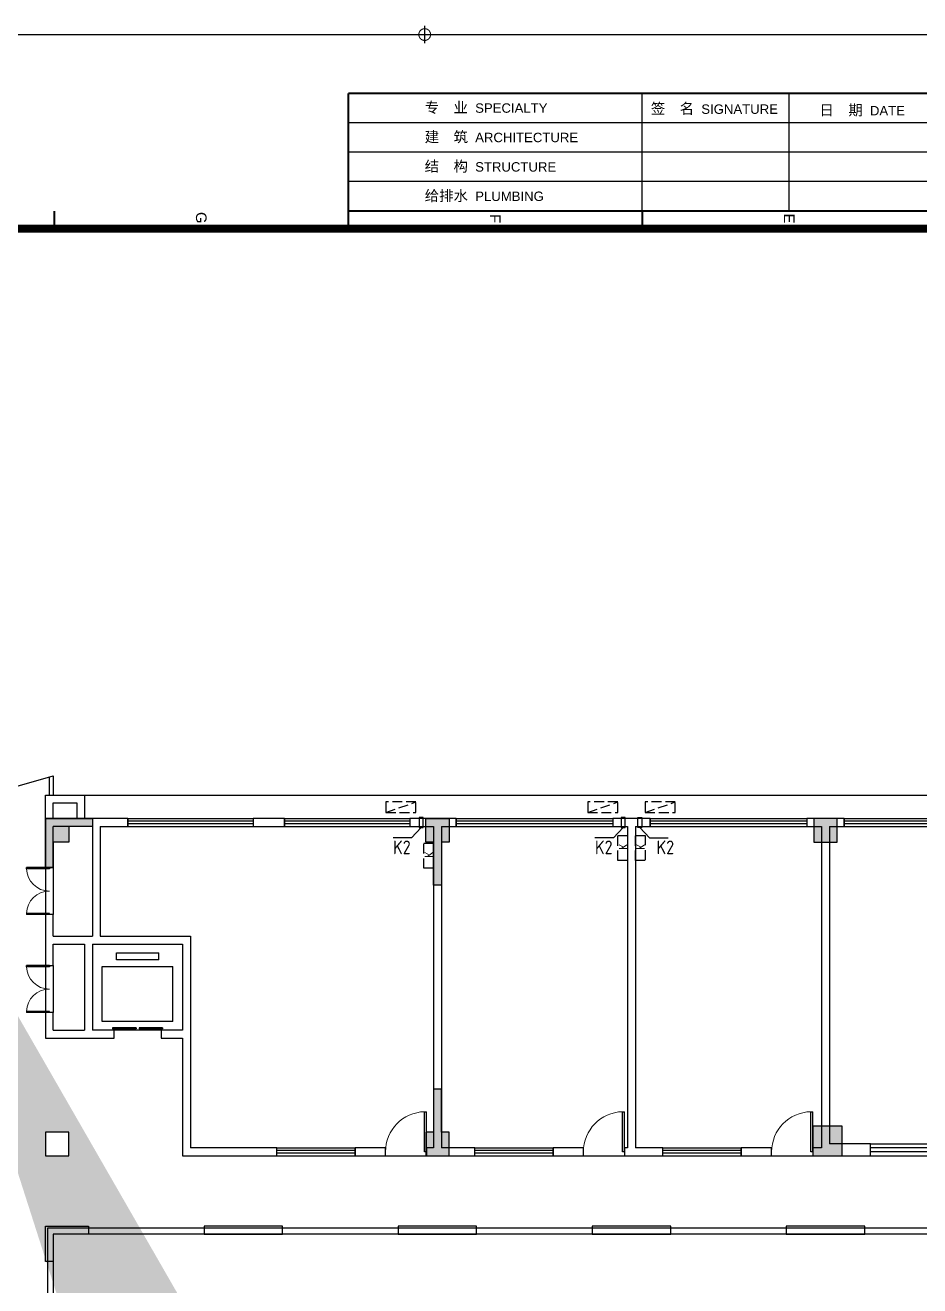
# Model space of a CAD drawing. Extents: x 129492 to 2683129, y 513162 to 1188265.
# Drawn here: x 551464 to 574285, y 607638 to 639789 of the extents above; entities that cross this region are included whole.
import ezdxf
from ezdxf.enums import TextEntityAlignment as Align

# ---------------------------------------------------------------- set-up
doc = ezdxf.new("R2010")
doc.units = 0
doc.header["$LTSCALE"] = 1000
doc.header["$MEASUREMENT"] = 0
doc.linetypes.add('DASH', pattern=[0.35, 0.25, -0.1])
doc.linetypes.add('Note$0$HIDDEN', pattern=[0.375, 0.25, -0.125])
for name, color, linetype in [('3#楼柱网$0$COLS', 6, 'Continuous'), ('3#楼柱网$0$COLS-HATH', 8, 'Continuous'), ('A-DOOR', 2, 'Continuous'), ('A-ELEV-HEVY', 2, 'Continuous'), ('A-HRAL', 104, 'Continuous'), ('A-OVER', 23, 'Continuous'), ('A-STRS-EVTR', 2, 'Continuous'), ('A-WALL', 4, 'Continuous'), ('A-WIND', 2, 'Continuous'), ('DOOR_FIRE', 2, 'Continuous'), ('G-0-XREF', 2, 'Continuous'), ('G-ANNO-TEXT', 33, 'Continuous'), ('图框CCDI_B0GA1+0.00$0$G-ANNO-TEXT', 33, 'Continuous'), ('图框CCDI_B0GA1+0.00$0$G-BORD', 3, 'Continuous')]:
    doc.layers.add(name, color=color, linetype=linetype)
doc.styles.add('Note$0$CCDI-TOG-02', font='simplex.shx', dxfattribs={"width": 0.8, "bigfont": 'zjdz.shx'})
doc.styles.get("Standard").update_dxf_attribs({"font": 'gbenor.shx', "bigfont": 'gbcbig.shx'})
doc.styles.add('图框CCDI_B0GA1+0.00$0$CCDI_T_G01', font='arial.ttf')

# ---------------------------------------------------------------- blocks, each defined once
blk = doc.blocks.new('A$C279B44AC')
at = {"color": 21, "linetype": 'Note$0$HIDDEN'}
blk.add_lwpolyline([(638, 250), (0, 250), (0, 0), (638, 0)], close=True, dxfattribs=at)
at = {"color": 21, "style": 'Note$0$CCDI-TOG-02', "width": 0.8}
blk.add_text('K', height=200, rotation=0, dxfattribs=at).set_placement((277, 32))
blk = doc.blocks.new('A$C011D5BA5')
at = {"linetype": 'DASH'}
blk.add_line((-765, -267), (0, 0), dxfattribs=at)
blk.add_lwpolyline([(-765, -267), (0, -267), (0, 0), (-765, 0)], close=True, dxfattribs=at)
blk = doc.blocks.new('ktw1')
for points in [[(32835, -125), (32935, -125), (32935, 125), (32835, 125)], [(37985, -125), (38085, -125), (38085, 125), (37985, 125)], [(38515, -125), (38415, -125), (38415, 125), (38515, 125)]]:
    blk.add_lwpolyline(points, close=True)
at = {"layer": 'G-ANNO-TEXT'}
for points in [[(32885, -125), (32638, -395), (32168, -395)], [(38035, -125), (37788, -395), (37318, -395)], [(38465, -125), (38712, -395), (39182, -395)]]:
    blk.add_lwpolyline(points, dxfattribs=at)
for p in [(32750, 523), (37900, 523), (39365, 523)]:
    blk.add_blockref('A$C011D5BA5', p)
at = {"xscale": -1, "rotation": 270}
for p in [(32950, -1169), (37900, -969), (38350, -969)]:
    blk.add_blockref('A$C279B44AC', p, dxfattribs=at)
at = {"layer": 'G-ANNO-TEXT'}
for rotation, p in [(360, (32168, -810)), (360, (37318, -810)), (0, (38889, -810))]:
    blk.add_text('K2', height=350, rotation=rotation, dxfattribs=at).set_placement(p)
blk = doc.blocks.new('图框CCDI_B0GA1+0.00$0$MidPoitent')
at = {"const_width": 0.18}
for points in [[(-1.5, 0), (1.5, 0)], [(0, -1.5), (0, 1.5)]]:
    blk.add_lwpolyline(points, dxfattribs=at)
blk.add_lwpolyline([(0, -1, 1), (0, 1, 1), (0, -1, 1)], format="xyb", dxfattribs=at)
blk = doc.blocks.new('图框CCDI_B0GA1+0.00')
at = {"layer": '图框CCDI_B0GA1+0.00$0$G-BORD'}
for p, q in [((1500, 58400), (1500, 28400)), ((2000, 58400), (2000, 28400)), ((2500, 58400), (2500, 28400)), ((3000, 35900), (1000, 35900)), ((3000, 33400), (1000, 33400)), ((3050, 33400), (3300, 33400)), ((3300, 28400), (3050, 28400)), ((3300, 28400), (3050, 28400))]:
    blk.add_line(p, q, dxfattribs=at)
blk.add_lwpolyline([(0, 59400), (84100, 59400), (84100, 0), (0, 0)], close=True, dxfattribs=at)
at = {"layer": '图框CCDI_B0GA1+0.00$0$G-BORD', "const_width": 35}
for points in [[(1000, 58400), (1000, 28400)], [(3000, 58400), (3000, 28400)], [(3300, 33400), (3000, 33400)], [(3300, 28400), (1000, 28400)], [(3300, 23400), (3000, 23400)]]:
    blk.add_lwpolyline(points, dxfattribs=at)
at = {"layer": '图框CCDI_B0GA1+0.00$0$G-BORD', "const_width": 140}
blk.add_lwpolyline([(3300, 58400), (83100, 58400), (83100, 1000), (3300, 1000)], close=True, dxfattribs=at)
at = {"layer": '图框CCDI_B0GA1+0.00$0$G-BORD', "xscale": 100, "yscale": 100, "zscale": 100, "rotation": 180}
blk.add_blockref('图框CCDI_B0GA1+0.00$0$MidPoitent', (0, 29700), dxfattribs=at)
at = {"layer": '图框CCDI_B0GA1+0.00$0$G-ANNO-TEXT', "style": '图框CCDI_B0GA1+0.00$0$CCDI_T_G01'}
for s, p in [('E', (3128, 35900)), ('F', (3130, 30900)), ('G', (3115, 25900))]:
    blk.add_text(s, height=180, dxfattribs=at).set_placement(p, align=Align.MIDDLE_CENTER)
at = {"layer": '图框CCDI_B0GA1+0.00$0$G-ANNO-TEXT', "char_height": 200, "rotation": 90, "style": '图框CCDI_B0GA1+0.00$0$CCDI_T_G01'}
for s, insert, width, attachment_point, line_spacing_factor in [('{\\fSimSun|b0|i0|c134|p54;\\H0.9x;日  期 \\fArial|b0|i0|c0|p39;\\H0.8889x;DATE}', (1295, 37141), 2500, 5, 0.96), ('{\\fSimSun|b0|i0|c134|p54;\\H0.9x;签  名 \\fArial|b0|i0|c0|p34;\\H0.8889x;SIGNATURE}', (1268, 33546), 3400, 4, 0.9), ('{\\fSimSun|b0|i0|c134|p54;\\H0.9x;建  筑\\fSimSun|b0|i0|c0|p54; \\fArial|b0|i0|c0|p34;\\H0.8889x;ARCHITECTURE}', (1750, 29700), 5000, 4, 0.9), ('{\\fSimSun|b0|i0|c134|p54;\\H0.9x;专  业\\fSimSun|b0|i0|c0|p54; \\fArial|b0|i0|c0|p34;\\H0.8889x;SPECIALTY}', (1250, 29700), 5000, 4, 0.9), ('{\\fSimSun|b0|i0|c134|p54;\\H0.9x;结  构\\fSimSun|b0|i0|c0|p54; \\fArial|b0|i0|c0|p34;\\H0.8889x;STRUCTURE}', (2250, 29700), 5000, 4, 0.9), ('{\\fSimSun|b0|i0|c134|p54;\\H0.9x;给排水\\fSimSun|b0|i0|c0|p54; \\fArial|b0|i0|c0|p34;\\H0.8889x;PLUMBING}', (2750, 29700), 3400, 4, 0.9)]:
    blk.add_mtext(s, dxfattribs=dict(at, insert=insert, width=width, attachment_point=attachment_point, line_spacing_factor=line_spacing_factor))
blk = doc.blocks.new('3#楼柱网')
at = {"layer": '3#楼柱网$0$COLS-HATH'}
h = blk.add_hatch(color=256, dxfattribs=at)
h.paths.add_polyline_path([(-28327982, 42527826), (-28328207, 42527826), (-28328207, 42528476), (-28327557, 42528476), (-28327557, 42527826), (-28327782, 42527826), (-28327782, 42526776), (-28327982, 42526776)])
h.paths.add_polyline_path([(-28294907, 42579476), (-28294157, 42579476), (-28294157, 42580226), (-28294907, 42580226)], flags=16)
h.paths.add_polyline_path([(-28314482, 42588076), (-28313282, 42588076), (-28313282, 42587876), (-28313882, 42587876), (-28313882, 42587476), (-28314282, 42587476), (-28314282, 42586826), (-28314482, 42586826)], flags=17)
h.paths.add_polyline_path([(-28275082, 42556376), (-28274682, 42556376), (-28274682, 42556776), (-28275082, 42556776)], flags=17)
h.paths.add_polyline_path([(-28275082, 42523476), (-28274682, 42523476), (-28274682, 42523876), (-28275082, 42523876)], flags=17)
h.paths.add_polyline_path([(-28314682, 42543026), (-28314282, 42543026), (-28314282, 42543626), (-28314682, 42543626)], flags=17)
h.paths.add_polyline_path([(-28318582, 42542976), (-28317882, 42542976), (-28317882, 42543676), (-28318582, 42543676)], flags=17)
h.paths.add_polyline_path([(-28325382, 42543026), (-28324782, 42543026), (-28324782, 42543626), (-28325382, 42543626)], flags=17)
h.paths.add_polyline_path([(-28325382, 42534626), (-28325382, 42536226), (-28325182, 42536226), (-28325182, 42535226), (-28324782, 42535226), (-28324782, 42534826), (-28323682, 42534826), (-28323682, 42534626)], flags=17)
h.paths.add_polyline_path([(-28318082, 42533926), (-28317682, 42533926), (-28317682, 42534526), (-28318082, 42534526)], flags=17)
h.paths.add_polyline_path([(-28314682, 42533926), (-28314282, 42533926), (-28314282, 42534526), (-28314682, 42534526)], flags=17)
h.paths.add_polyline_path([(-28314682, 42534626), (-28314282, 42534626), (-28314282, 42535226), (-28314682, 42535226)], flags=17)
h.paths.add_polyline_path([(-28318482, 42534626), (-28317882, 42534626), (-28317882, 42535226), (-28318482, 42535226)], flags=17)
h.paths.add_polyline_path([(-28328732, 42520776), (-28327032, 42520776), (-28327032, 42520976), (-28327582, 42520976), (-28327582, 42521376), (-28327782, 42521376), (-28327982, 42521376), (-28327982, 42521376), (-28328182, 42521376), (-28328182, 42520976), (-28328732, 42520976)])
h.paths.add_polyline_path([(-28314682, 42524976), (-28314282, 42524976), (-28314282, 42525576), (-28314682, 42525576)], flags=17)
h.paths.add_polyline_path([(-28285532, 42513676), (-28283832, 42513676), (-28283832, 42513876), (-28284382, 42513876), (-28284382, 42514276), (-28284582, 42514276), (-28284582, 42515376), (-28284782, 42515376), (-28284782, 42514276), (-28284982, 42514276), (-28284982, 42513876), (-28285532, 42513876)], flags=17)
h.paths.add_polyline_path([(-28305332, 42513676), (-28303632, 42513676), (-28303632, 42513876), (-28304182, 42513876), (-28304182, 42514276), (-28304382, 42514276), (-28304382, 42515376), (-28304582, 42515376), (-28304582, 42514276), (-28304782, 42514276), (-28304782, 42513876), (-28305332, 42513876)], flags=17)
h.paths.add_polyline_path([(-28309782, 42528656), (-28309782, 42525576), (-28310182, 42525576), (-28310182, 42524976), (-28309582, 42524976), (-28309582, 42529256), (-28310182, 42529256), (-28310182, 42528656)], flags=17)
h.paths.add_polyline_path([(-28281262, 42528576), (-28281262, 42528576), (-28281262, 42528576), (-28281262, 42527976), (-28280662, 42527976), (-28280662, 42528376), (-28277182, 42528376), (-28277182, 42527976), (-28276582, 42527976), (-28276582, 42528576)], flags=17)
h.paths.add_polyline_path([(-28314682, 42528656), (-28314282, 42528656), (-28314282, 42529256), (-28314682, 42529256)], flags=17)
h.paths.add_polyline_path([(-28318482, 42527876), (-28317882, 42527876), (-28317882, 42528476), (-28318482, 42528476)], flags=17)
h.paths.add_polyline_path([(-28274682, 42521376), (-28275282, 42521376), (-28275282, 42520776), (-28274882, 42520776), (-28274882, 42519676), (-28274682, 42519676), (-28274682, 42520776)], flags=17)
h.paths.add_polyline_path([(-28337882, 42528476), (-28337282, 42528476), (-28337282, 42527876), (-28337682, 42527876), (-28337682, 42526776), (-28337882, 42526776), (-28337882, 42527876)])
h.paths.add_polyline_path([(-28337882, 42520776), (-28337282, 42520776), (-28337282, 42521376), (-28337682, 42521376), (-28337682, 42522476), (-28337882, 42522476), (-28337882, 42521376)])
h.paths.add_polyline_path([(-28318082, 42513676), (-28318082, 42515676), (-28317782, 42515676), (-28317782, 42513676)])
h.paths.add_polyline_path([(-28304782, 42521376), (-28304182, 42521376), (-28304182, 42520776), (-28304382, 42520776), (-28304382, 42519676), (-28304582, 42519676), (-28304582, 42520776), (-28304782, 42520776)], flags=17)
h.paths.add_polyline_path([(-28284982, 42521376), (-28284382, 42521376), (-28284382, 42520776), (-28284582, 42520776), (-28284582, 42519676), (-28284782, 42519676), (-28284782, 42520776), (-28284982, 42520776)], flags=17)
h.paths.add_polyline_path([(-28294932, 42520676), (-28294232, 42520676), (-28294232, 42521376), (-28294932, 42521376)], flags=17)
h.paths.add_polyline_path([(-28314482, 42520776), (-28313882, 42520776), (-28313882, 42521376), (-28314482, 42521376)], flags=17)
h.paths.add_polyline_path([(-28318482, 42520776), (-28317882, 42520776), (-28317882, 42521376), (-28318482, 42521376)], flags=17)
h.paths.add_polyline_path([(-28294882, 42513676), (-28294282, 42513676), (-28294282, 42514276), (-28294882, 42514276)], flags=17)
h.paths.add_polyline_path([(-28314482, 42513676), (-28313882, 42513676), (-28313882, 42514276), (-28314482, 42514276)])
h.paths.add_polyline_path([(-28328732, 42563776), (-28327032, 42563776), (-28327032, 42563576), (-28327582, 42563576), (-28327582, 42563176), (-28327782, 42563176), (-28327982, 42563176), (-28327982, 42563176), (-28328182, 42563176), (-28328182, 42563576), (-28328732, 42563576)])
h.paths.add_polyline_path([(-28278482, 42579476), (-28277982, 42579476), (-28277982, 42579976), (-28278482, 42579976), (-28278482, 42579676), (-28279682, 42579676), (-28279682, 42579476)], flags=17)
h.paths.add_polyline_path([(-28325382, 42549926), (-28325382, 42548326), (-28325182, 42548326), (-28325182, 42549326), (-28324782, 42549326), (-28324782, 42549726), (-28323682, 42549726), (-28323682, 42549926)], flags=17)
h.paths.add_polyline_path([(-28285532, 42546576), (-28283832, 42546576), (-28283832, 42546776), (-28284382, 42546776), (-28284382, 42547176), (-28284582, 42547176), (-28284582, 42548276), (-28284782, 42548276), (-28284782, 42547176), (-28284982, 42547176), (-28284982, 42546776), (-28285532, 42546776)], flags=17)
h.paths.add_polyline_path([(-28309782, 42561476), (-28309782, 42558796), (-28310182, 42558796), (-28310182, 42558196), (-28309582, 42558196), (-28309582, 42562076), (-28310182, 42562076), (-28310182, 42561476)], flags=17)
h.paths.add_polyline_path([(-28281262, 42561476), (-28281262, 42561476), (-28281262, 42561476), (-28281262, 42560876), (-28280662, 42560876), (-28280662, 42561276), (-28277182, 42561276), (-28277182, 42560876), (-28276582, 42560876), (-28276582, 42561476)], flags=17)
h.paths.add_polyline_path([(-28318082, 42563876), (-28317682, 42563876), (-28317682, 42564476), (-28318082, 42564476)], flags=17)
h.paths.add_polyline_path([(-28314682, 42563876), (-28314282, 42563876), (-28314282, 42564476), (-28314682, 42564476)], flags=17)
h.paths.add_polyline_path([(-28322370, 42584799), (-28322052, 42585042), (-28321688, 42584565), (-28322005, 42584322)], flags=17)
h.paths.add_polyline_path([(-28274682, 42554276), (-28275282, 42554276), (-28275282, 42553676), (-28274882, 42553676), (-28274882, 42552576), (-28274682, 42552576), (-28274682, 42553676)], flags=17)
h.paths.add_polyline_path([(-28304782, 42554276), (-28304182, 42554276), (-28304182, 42553676), (-28304382, 42553676), (-28304382, 42552576), (-28304582, 42552576), (-28304582, 42553676), (-28304782, 42553676)], flags=17)
h.paths.add_polyline_path([(-28284982, 42554276), (-28284382, 42554276), (-28284382, 42553676), (-28284582, 42553676), (-28284582, 42552576), (-28284782, 42552576), (-28284782, 42553676), (-28284982, 42553676)], flags=17)
h.paths.add_polyline_path([(-28294932, 42553576), (-28294232, 42553576), (-28294232, 42554276), (-28294932, 42554276)], flags=17)
h.paths.add_polyline_path([(-28314482, 42553676), (-28313882, 42553676), (-28313882, 42554276), (-28314482, 42554276)], flags=17)
h.paths.add_polyline_path([(-28337882, 42556076), (-28337282, 42556076), (-28337282, 42556676), (-28337682, 42556676), (-28337682, 42557776), (-28337882, 42557776), (-28337882, 42556676)])
h.paths.add_polyline_path([(-28327982, 42556726), (-28328207, 42556726), (-28328207, 42556076), (-28327557, 42556076), (-28327557, 42556726), (-28327782, 42556726), (-28327782, 42557776), (-28327982, 42557776)])
h.paths.add_polyline_path([(-28318482, 42556076), (-28317882, 42556076), (-28317882, 42556676), (-28318482, 42556676)], flags=17)
h.paths.add_polyline_path([(-28318482, 42549326), (-28317882, 42549326), (-28317882, 42549926), (-28318482, 42549926)], flags=17)
h.paths.add_polyline_path([(-28274682, 42546576), (-28275282, 42546576), (-28275282, 42547176), (-28274882, 42547176), (-28274882, 42548276), (-28274682, 42548276), (-28274682, 42547176)], flags=17)
h.paths.add_polyline_path([(-28305332, 42546576), (-28303632, 42546576), (-28303632, 42546776), (-28304182, 42546776), (-28304182, 42547176), (-28304382, 42547176), (-28304382, 42548276), (-28304582, 42548276), (-28304582, 42547176), (-28304782, 42547176), (-28304782, 42546776), (-28305332, 42546776)], flags=16)
h.paths.add_polyline_path([(-28294882, 42546576), (-28294282, 42546576), (-28294282, 42547176), (-28294882, 42547176)], flags=17)
h.paths.add_polyline_path([(-28314482, 42546576), (-28313882, 42546576), (-28313882, 42547176), (-28314482, 42547176)], flags=17)
h.paths.add_polyline_path([(-28314682, 42571326), (-28314282, 42571326), (-28314282, 42571926), (-28314682, 42571926)], flags=17)
h.paths.add_polyline_path([(-28314682, 42561476), (-28314282, 42561476), (-28314282, 42562076), (-28314682, 42562076)], flags=17)
h.paths.add_polyline_path([(-28304782, 42579476), (-28304182, 42579476), (-28304182, 42580076), (-28304382, 42580076), (-28304382, 42581176), (-28304582, 42581176), (-28304582, 42580076), (-28304782, 42580076)], flags=17)
h.paths.add_polyline_path([(-28284382, 42579676), (-28284382, 42580076), (-28284582, 42580076), (-28284582, 42581176), (-28284782, 42581176), (-28284782, 42580076), (-28284982, 42580076), (-28284982, 42579476), (-28283982, 42579476), (-28283982, 42579676)], flags=17)
h.paths.add_polyline_path([(-28314482, 42579476), (-28313882, 42579476), (-28313882, 42580076), (-28314482, 42580076)], flags=17)
h.paths.add_polyline_path([(-28318082, 42571326), (-28317682, 42571326), (-28317682, 42571926), (-28318082, 42571926)], flags=17)
h.paths.add_polyline_path([(-28337882, 42563776), (-28337282, 42563776), (-28337282, 42563176), (-28337682, 42563176), (-28337682, 42562076), (-28337882, 42562076), (-28337882, 42563176)])
h.paths.add_polyline_path([(-28318482, 42563176), (-28317882, 42563176), (-28317882, 42563776), (-28318482, 42563776)], flags=17)
h.paths.add_polyline_path([(-28304782, 42588076), (-28304182, 42588076), (-28304182, 42587476), (-28304382, 42587476), (-28304382, 42586376), (-28304582, 42586376), (-28304582, 42587476), (-28304782, 42587476)], flags=17)
h.paths.add_polyline_path([(-28284982, 42588076), (-28284382, 42588076), (-28284382, 42587476), (-28284582, 42587476), (-28284582, 42586376), (-28284782, 42586376), (-28284782, 42587476), (-28284982, 42587476)], flags=17)
h.paths.add_polyline_path([(-28294882, 42587476), (-28294282, 42587476), (-28294282, 42588076), (-28294882, 42588076)], flags=17)
h.paths.add_polyline_path([(-28274882, 42579976), (-28274882, 42581176), (-28274682, 42581176), (-28274682, 42579476), (-28275182, 42579476), (-28275182, 42579976)], flags=17)
edge = h.paths.add_edge_path(flags=17)
edge.add_line((-28281262, 42523676), (-28276582, 42523676))
edge.add_line((-28276582, 42523676), (-28276582, 42523876))
edge.add_line((-28276582, 42523876), (-28276982, 42523876))
edge.add_line((-28276982, 42523876), (-28280862, 42523876))
edge.add_line((-28280862, 42523876), (-28281262, 42523876))
edge.add_line((-28281262, 42523876), (-28281262, 42523676))
edge.add_line((-28281262, 42523676), (-28280862, 42523676))
h.paths.add_polyline_path([(-28281262, 42556776), (-28280862, 42556776), (-28276982, 42556776), (-28276582, 42556776), (-28276582, 42556576), (-28281262, 42556576)], flags=17)
h.paths.add_polyline_path([(-28278182, 42586776), (-28278382, 42586776), (-28278382, 42586376), (-28277982, 42586376), (-28277982, 42587676), (-28277982, 42588076), (-28278382, 42588076), (-28278382, 42587676), (-28278182, 42587676)], flags=17)
edge = h.paths.add_edge_path(flags=17)
edge.add_line((-28274682, 42587176), (-28274682, 42585476))
edge.add_line((-28274682, 42585476), (-28274882, 42585476))
edge.add_line((-28274882, 42585476), (-28274882, 42586776))
edge.add_line((-28274882, 42586776), (-28275082, 42586776))
edge.add_line((-28275082, 42586776), (-28275082, 42587176))
edge.add_line((-28275082, 42587176), (-28274682, 42587176))
edge.add_line((-28274682, 42587176), (-28274682, 42586776))
edge = h.paths.add_edge_path(flags=17)
edge.add_line((-28318082, 42580076), (-28318082, 42579476))
edge.add_line((-28318082, 42579476), (-28317682, 42579476))
edge.add_line((-28317682, 42579476), (-28317682, 42580076))
edge.add_line((-28317682, 42580076), (-28317882, 42580076))
edge.add_line((-28317882, 42580076), (-28317882, 42581176))
edge.add_line((-28317882, 42581176), (-28318082, 42581176))
edge.add_line((-28318082, 42581176), (-28318082, 42579476))
h.paths.add_polyline_path([(-28318082, 42579476), (-28317682, 42579476), (-28317682, 42580076), (-28317882, 42580076), (-28317882, 42581176), (-28318082, 42581176)], flags=16)
edge = h.paths.add_edge_path()
edge.add_line((-28324782, 42534626), (-28324782, 42534626))
edge.add_line((-28324782, 42534626), (-28325382, 42534626))
edge.add_line((-28325382, 42534626), (-28325382, 42535226))
edge.add_line((-28281262, 42523876), (-28281262, 42523676))
edge.add_line((-28274782, 42513676), (-28275682, 42513676))
edge.add_line((-28275682, 42513676), (-28275682, 42513876))
edge.add_line((-28275682, 42513876), (-28275282, 42513876))
edge.add_line((-28275282, 42513876), (-28275282, 42514276))
edge.add_line((-28275282, 42514276), (-28274882, 42514276))
edge.add_line((-28274882, 42514276), (-28274882, 42515376))
edge.add_line((-28274882, 42515376), (-28274682, 42515376))
edge.add_line((-28274682, 42515376), (-28274682, 42514276))
edge.add_line((-28274682, 42514276), (-28274682, 42513676))
edge.add_line((-28274682, 42513676), (-28275282, 42513676))
edge.add_line((-28318082, 42588076), (-28317718, 42587599))
edge.add_line((-28317718, 42587599), (-28318036, 42587356))
edge.add_line((-28318036, 42587356), (-28318400, 42587833))
edge.add_line((-28318400, 42587833), (-28318082, 42588076))
edge.add_line((-28304782, 42546576), (-28304182, 42546576))
edge.add_line((-28284982, 42579476), (-28284382, 42579476))
at = {"layer": '3#楼柱网$0$COLS'}
for points in [[(-28314482, 42588076), (-28313282, 42588076), (-28313282, 42587876), (-28313882, 42587876), (-28313882, 42587476), (-28314282, 42587476), (-28314282, 42586826), (-28314482, 42586826), (-28314482, 42588076)], [(-28304782, 42588076), (-28304182, 42588076), (-28304182, 42587476), (-28304382, 42587476), (-28304382, 42586376), (-28304582, 42586376), (-28304582, 42587476), (-28304782, 42587476), (-28304782, 42588076)], [(-28304782, 42579476), (-28304182, 42579476), (-28304182, 42580076), (-28304382, 42580076), (-28304382, 42581176), (-28304582, 42581176), (-28304582, 42580076), (-28304782, 42580076), (-28304782, 42579476)]]:
    blk.add_lwpolyline(points, dxfattribs=at)
for points in [[(-28294882, 42587476), (-28294282, 42587476), (-28294282, 42588076), (-28294882, 42588076)], [(-28294907, 42579476), (-28294157, 42579476), (-28294157, 42580226), (-28294907, 42580226)], [(-28314482, 42579476), (-28313882, 42579476), (-28313882, 42580076), (-28314482, 42580076)]]:
    blk.add_lwpolyline(points, close=True, dxfattribs=at)
blk = doc.blocks.new('ggfd')
at = {"layer": 'G-0-XREF', "ltscale": 5}
for points in [[(23500, 63700), (23500, 63000), (23300, 63000), (23300, 63900)], [(23300, 63900), (24400, 63900), (24400, 63700), (23500, 63700)]]:
    blk.add_lwpolyline(points, dxfattribs=at)
for points in [[(27350, 63700), (29350, 63700), (29350, 63900), (27350, 63900)], [(32300, 63700), (34300, 63700), (34300, 63900), (32300, 63900)], [(37250, 63700), (39250, 63700), (39250, 63900), (37250, 63900)], [(42200, 63700), (44200, 63700), (44200, 63900), (42200, 63900)]]:
    blk.add_lwpolyline(points, close=True, dxfattribs=at)
blk = doc.blocks.new('$TCHSYS$WIN2D')
for p, q in [((-0.5, 0.5), (0.5, 0.5)), ((-0.5, 0.5), (-0.5, -0.5)), ((0.5, 0.5), (0.5, -0.5)), ((0.5, 0.1667), (-0.5, 0.1667)), ((0.5, -0.1667), (-0.5, -0.1667)), ((-0.5, -0.5), (0.5, -0.5))]:
    blk.add_line(p, q)
blk = doc.blocks.new('$DorLib2D$00000001')
for p, q in [((0.45, 0.975), (0.5, 0.975)), ((0.45, 0), (0.45, 0.975)), ((0.5, 0), (0.5, 0.975)), ((0.5, 0), (0.45, 0))]:
    blk.add_line(p, q)
at = {"lineweight": 13}
blk.add_arc((0.475, 0), 0.975, 91.4693, 180, dxfattribs=at)
blk = doc.blocks.new('$DORLIB2D$00000127')
at = {"color": 0}
for points in [[(-0.533, 0.795), (-0.533, 0.69)], [(-0.033, 0.795), (-0.533, 0.795)], [(-0.033, 0.69), (-0.533, 0.69)], [(-0.033, 0.795), (-0.033, 0.69)], [(0.533, 0.795), (0.033, 0.795)], [(0.033, 0.795), (0.033, 0.69)], [(0.533, 0.69), (0.033, 0.69)], [(0.533, 0.795), (0.533, 0.69)], [(0.5, 0.5), (-0.5, 0.5)]]:
    blk.add_lwpolyline(points, dxfattribs=at)
blk = doc.blocks.new('$DorLib2D$00000002')
for p, q in [((-0.5, 0), (-0.5, 0.4875)), ((-0.475, 0.4875), (-0.5, 0.4875)), ((-0.475, 0), (-0.475, 0.4875)), ((0.475, 0), (0.475, 0.4875)), ((0.475, 0.4875), (0.5, 0.4875)), ((0.5, 0), (0.5, 0.4875)), ((-0.5, 0), (-0.475, 0)), ((0.5, 0), (0.475, 0))]:
    blk.add_line(p, q)
at = {"lineweight": 13}
for centre, start, end in [((-0.4875, 0), 0, 88.53072), ((0.4875, 0), 91.46928, 180)]:
    blk.add_arc(centre, 0.4875, start, end, dxfattribs=at)

msp = doc.modelspace()

# ---------------------------------------------------------------- linework, layer by layer
at = {"layer": 'A-DOOR'}
for p, q in [((560655, 610955), (561705, 610955)), ((565705, 610955), (566755, 610955)), ((570505, 610955), (571555, 610955))]:
    msp.add_line(p, q, dxfattribs=at)
at = {"layer": 'A-ELEV-HEVY'}
msp.add_lwpolyline([(551980, 619555), (551980, 620155), (552980, 620155), (552980, 619555)], dxfattribs=at)
at = {"layer": 'A-HRAL', "ltscale": 5}
for points in [[(548380, 619555), (552180, 620647), (552180, 620155)], [(552080, 620155), (552080, 620613)], [(591630, 610955), (591630, 609105), (552030, 609105), (552030, 593355)], [(591780, 610955), (591780, 608955), (552180, 608955), (552180, 593455)]]:
    msp.add_lwpolyline(points, dxfattribs=at)
at = {"layer": 'A-OVER'}
msp.add_lwpolyline([(552980, 620155), (587480, 620155)], dxfattribs=at)
at = {"layer": 'A-STRS-EVTR', "ltscale": 5}
for p, q in [((553790, 615955), (553790, 616130)), ((553790, 616130), (554870, 616130)), ((554870, 615955), (554870, 616130)), ((553430, 614380), (553430, 615780)), ((553430, 615780), (555230, 615780)), ((554870, 615955), (553790, 615955)), ((555230, 614380), (555230, 615780)), ((555230, 614380), (553430, 614380))]:
    msp.add_line(p, q, dxfattribs=at)
at = {"layer": 'A-WALL'}
for p, q in [((551980, 619555), (551980, 618305)), ((553280, 619555), (551980, 619555)), ((554080, 619555), (553280, 619555)), ((554080, 619355), (554080, 619555)), ((558080, 619555), (557280, 619555)), ((557280, 619555), (557280, 619355)), ((558080, 619355), (558080, 619555)), ((561980, 619555), (561280, 619555)), ((561280, 619555), (561280, 619355)), ((562455, 619555), (561980, 619555)), ((562455, 619355), (562455, 619555)), ((566930, 619555), (566455, 619555)), ((566455, 619555), (566455, 619355)), ((567405, 619555), (566930, 619555)), ((567405, 619355), (567405, 619555)), ((571880, 619555), (571405, 619555)), ((571405, 619555), (571405, 619355)), ((572355, 619555), (571880, 619555)), ((572355, 619355), (572355, 619555)), ((552180, 618305), (552180, 619355)), ((553180, 619355), (552180, 619355)), ((553180, 619355), (553180, 616555)), ((553380, 619355), (554080, 619355)), ((553380, 619355), (553380, 616555)), ((557280, 619355), (558080, 619355)), ((561280, 619355), (561880, 619355)), ((561880, 619355), (561880, 611155)), ((562080, 619355), (562080, 611155)), ((562080, 619355), (562455, 619355)), ((566455, 619355), (566830, 619355)), ((566830, 619355), (566830, 611155)), ((567030, 619355), (567030, 611155)), ((567030, 619355), (567405, 619355)), ((571405, 619355), (571780, 619355)), ((571780, 619355), (571780, 611155)), ((571980, 619355), (571980, 611255)), ((571980, 619355), (572355, 619355)), ((551980, 618305), (552180, 618305)), ((552180, 617105), (551980, 617105)), ((551980, 617105), (551980, 616455)), ((552180, 616555), (552180, 617105)), ((551980, 616455), (551980, 615805)), ((552180, 616555), (553080, 616555)), ((552180, 615805), (552180, 616355)), ((552180, 616355), (552980, 616355)), ((552980, 616355), (552980, 614155)), ((553080, 616555), (553180, 616555)), ((553180, 616355), (553180, 614155)), ((553180, 616355), (553280, 616355)), ((553280, 616355), (555480, 616355)), ((553380, 616555), (555680, 616555)), ((555480, 616355), (555480, 614155)), ((555680, 616555), (555680, 614055)), ((551980, 615805), (552180, 615805)), ((552180, 614605), (551980, 614605)), ((551980, 614605), (551980, 613955)), ((552180, 614155), (552180, 614605)), ((552180, 614155), (552980, 614155)), ((553730, 614155), (553180, 614155)), ((553730, 613955), (553730, 614155)), ((555480, 614155), (554930, 614155)), ((554930, 614155), (554930, 613955)), ((551980, 613955), (553080, 613955)), ((553080, 613955), (553730, 613955)), ((554930, 613955), (555480, 613955)), ((555480, 613955), (555480, 610955)), ((555680, 614055), (555680, 611155)), ((573030, 611255), (571980, 611255)), ((573030, 610955), (573030, 611255)), ((555480, 610955), (557880, 610955)), ((557880, 611155), (555680, 611155)), ((557880, 610955), (557880, 611155)), ((560655, 611155), (559880, 611155)), ((559880, 611155), (559880, 610955)), ((559880, 610955), (560655, 610955)), ((560655, 610955), (560655, 611155)), ((561880, 611155), (561705, 611155)), ((561705, 611155), (561705, 610955)), ((561705, 610955), (561980, 610955)), ((561980, 610955), (562930, 610955)), ((562930, 611155), (562080, 611155)), ((562930, 610955), (562930, 611155)), ((565705, 611155), (564930, 611155)), ((564930, 611155), (564930, 610955)), ((564930, 610955), (565705, 610955)), ((565705, 610955), (565705, 611155)), ((566830, 611155), (566755, 611155)), ((566755, 611155), (566755, 610955)), ((566755, 610955), (566930, 610955)), ((566930, 610955), (567730, 610955)), ((567730, 611155), (567030, 611155)), ((567730, 610955), (567730, 611155)), ((570505, 611155), (569730, 611155)), ((569730, 611155), (569730, 610955)), ((569730, 610955), (570505, 610955)), ((570505, 610955), (570505, 611155)), ((571780, 611155), (571555, 611155)), ((571555, 611155), (571555, 610955)), ((571555, 610955), (571880, 610955)), ((571880, 610955), (573030, 610955))]:
    msp.add_line(p, q, dxfattribs=at)
for points in [[(551980, 619555), (551980, 620155), (552980, 620155), (552980, 619555)], [(552180, 619555), (552180, 619955), (552780, 619955), (552780, 619555)]]:
    msp.add_lwpolyline(points, dxfattribs=at)
at = {"layer": 'DOOR_FIRE'}
for p, q in [((551980, 618305), (551980, 617105)), ((552180, 618305), (552180, 617105)), ((551980, 615805), (551980, 614605)), ((552180, 615805), (552180, 614605))]:
    msp.add_line(p, q, dxfattribs=at)

# ---------------------------------------------------------------- block references
msp.add_blockref('ktw1', (528680, 619455))
at = {"layer": 'A-DOOR', "zscale": 200}
for name, p, xscale, yscale, rotation in [('$DORLIB2D$00000127', (554330, 614055), 1200, 200, 1.850127489966044e-07), ('$DorLib2D$00000001', (561180, 611055), 1050, 1050, 359.9999999864263), ('$DorLib2D$00000001', (566230, 611055), 1050, 1050, 359.9999999903843), ('$DorLib2D$00000001', (571030, 611055), 1050, 1050, 359.9999999904273)]:
    msp.add_blockref(name, p, dxfattribs=dict(at, xscale=xscale, yscale=yscale, rotation=rotation))
at = {"layer": 'A-WIND'}
for p, xscale, yscale, zscale, rotation in [((555680, 619455), -3200, -200, 200, 180.0000000009917), ((559680, 619455), -3200, -200, 200, 180.0000000009917), ((564455, 619455), -4000, -200, 200, 180.0000000065973), ((569405, 619455), -4000, -200, 200, 180.0000000066404), ((574355, 619455), -4000, -200, 200, 179.9999999976284), ((574030, 611105), 2000, -300, 300, 359.9999999811135), ((558880, 611055), 2000, -200, 200, 359.9999999864263), ((563930, 611055), 2000, -200, 200, 359.9999999903843), ((568730, 611055), 2000, -200, 200, 359.9999999904273)]:
    msp.add_blockref('$TCHSYS$WIN2D', p, dxfattribs=dict(at, xscale=xscale, yscale=yscale, zscale=zscale, rotation=rotation))
at = {"layer": 'DOOR_FIRE', "xscale": 1200, "yscale": -1200, "zscale": 200}
for p, rotation in [((552080, 617705), 269.9999997632557), ((552080, 615205), 270.0000001822718)]:
    msp.add_blockref('$DorLib2D$00000002', p, dxfattribs=dict(at, rotation=rotation))
at = {"layer": 'G-0-XREF', "ltscale": 5, "xscale": 1.5, "yscale": 1.5, "zscale": 1.5, "rotation": 270}
msp.add_blockref('图框CCDI_B0GA1+0.00', (517105, 639551), dxfattribs=at)
at = {"layer": 'G-0-XREF', "ltscale": 5}
msp.add_blockref('3#楼柱网', (28866462, -41968520), dxfattribs=at)
at = {"layer": 'G-0-XREF'}
msp.add_blockref('ggfd', (528680, 545255), dxfattribs=at)

doc.saveas('drawing.dxf')
